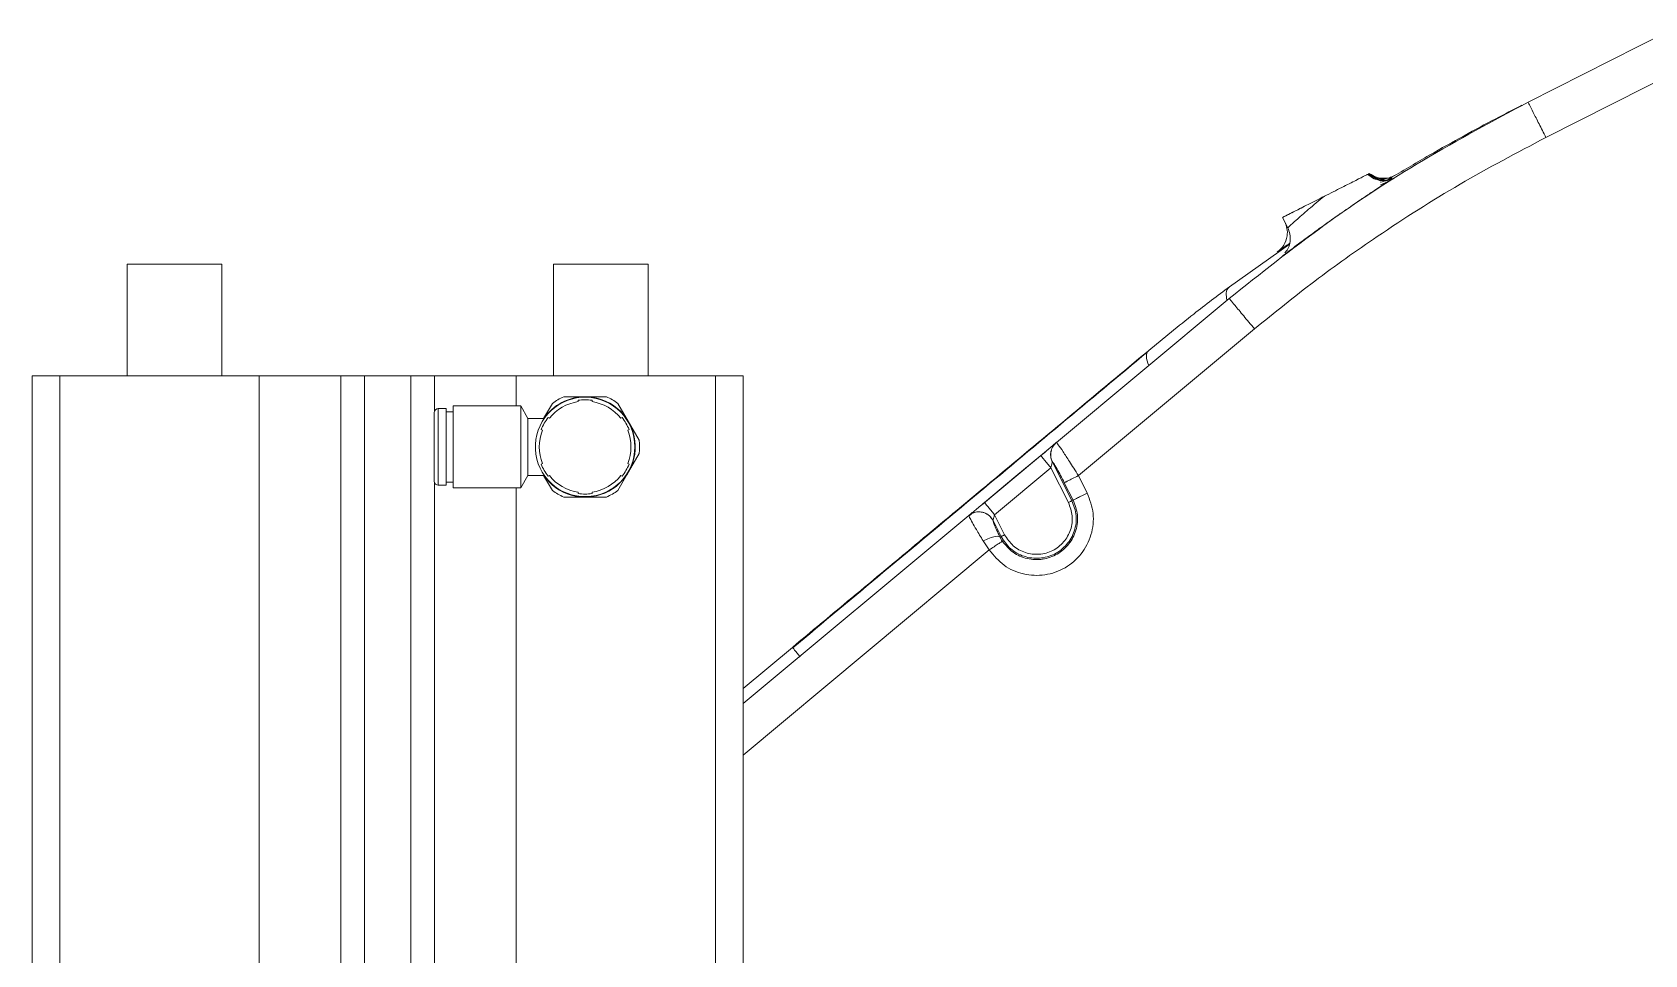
# Model space of a CAD drawing. Header units: millimetres. Extents: x 169 to 14583, y -399 to 10804.
# Drawn here: x 11822.7 to 12026.9, y 2765.2 to 2882.1 of the extents above; entities that cross this region are included whole.
import ezdxf

# ---------------------------------------------------------------- set-up
doc = ezdxf.new("R2010")
doc.units = ezdxf.units.MM
doc.header["$LTSCALE"] = 35

msp = doc.modelspace()

# ---------------------------------------------------------------- linework, layer by layer
at = {"color": 7, "linetype": 'Continuous', "lineweight": 18}
for p, q in [((12029.62, 2882.081), (12012.09, 2873.222)), ((12031.735, 2877.548), (12014.346, 2868.759)), ((11994.403, 2863.43), (11994.838, 2863.708)), ((11994.838, 2863.708), (11994.573, 2863.285)), ((11995.334, 2864.007), (11994.98, 2863.793)), ((11980.998, 2858.633), (11981, 2858.63)), ((11981, 2858.63), (11981.663, 2857.317)), ((11974.28, 2849.857), (11981.829, 2855.22)), ((11834.702, 2852.706), (11834.702, 2838.564)), ((11840.702, 2852.706), (11834.702, 2852.706)), ((11846.702, 2852.706), (11840.702, 2852.706)), ((11846.702, 2838.564), (11846.702, 2852.706)), ((11888.702, 2852.706), (11888.702, 2838.564)), ((11894.702, 2852.706), (11888.702, 2852.706)), ((11900.702, 2852.706), (11894.702, 2852.706)), ((11900.702, 2838.564), (11900.702, 2852.706)), ((11974.249, 2848.354), (11952.363, 2830.112)), ((11977.45, 2844.513), (11955.157, 2825.931)), ((11822.702, 2536.064), (11822.702, 2838.564)), ((11822.702, 2838.564), (11826.202, 2838.564)), ((11826.202, 2838.564), (11826.202, 2601.564)), ((11851.452, 2838.564), (11826.202, 2838.564)), ((11851.452, 2838.564), (11851.452, 2742.747)), ((11861.752, 2838.564), (11851.452, 2838.564)), ((11861.752, 2838.564), (11861.752, 2601.564)), ((11861.752, 2838.564), (11864.752, 2838.564)), ((11864.752, 2838.564), (11864.752, 2601.564)), ((11870.652, 2838.564), (11864.752, 2838.564)), ((11870.652, 2838.564), (11870.652, 2601.564)), ((11870.652, 2838.564), (11873.652, 2838.564)), ((11873.652, 2838.564), (11873.652, 2834.132)), ((11883.952, 2838.564), (11873.652, 2838.564)), ((11883.952, 2838.564), (11883.952, 2834.764)), ((11909.202, 2838.564), (11883.952, 2838.564)), ((11909.202, 2838.564), (11909.202, 2601.564)), ((11909.202, 2838.564), (11912.702, 2838.564)), ((11912.702, 2838.564), (11912.702, 2540.963)), ((11890.002, 2835.914), (11892.702, 2835.914)), ((11892.702, 2835.914), (11895.401, 2835.914)), ((11873.602, 2825.214), (11873.602, 2833.914)), ((11875.102, 2834.414), (11874.102, 2834.414)), ((11874.102, 2834.414), (11874.102, 2824.714)), ((11875.102, 2824.714), (11875.102, 2834.414)), ((11876.002, 2834.014), (11875.102, 2834.014)), ((11884.542, 2834.764), (11876.002, 2834.764)), ((11876.002, 2824.364), (11876.002, 2834.764)), ((11885.466, 2833.164), (11884.542, 2834.764)), ((11884.542, 2824.364), (11884.542, 2834.764)), ((11887.448, 2833.164), (11888.552, 2835.076)), ((11891.827, 2835.297), (11891.827, 2835.474)), ((11893.577, 2835.474), (11893.577, 2835.297)), ((11896.851, 2835.076), (11898.201, 2832.739)), ((11887.532, 2833.164), (11885.466, 2833.164)), ((11885.466, 2825.964), (11885.466, 2833.164)), ((11887.299, 2831.673), (11887.146, 2831.761)), ((11888.021, 2833.277), (11888.174, 2833.188)), ((11897.23, 2833.188), (11897.383, 2833.277)), ((11898.258, 2831.761), (11898.105, 2831.673)), ((11898.201, 2832.739), (11899.551, 2830.401)), ((11886.409, 2829.856), (11886.409, 2829.271)), ((11952.178, 2829.957), (11942.868, 2822.198)), ((11952.358, 2830.108), (11952.363, 2830.112)), ((11899.551, 2828.726), (11898.201, 2826.389)), ((11950.39, 2828.467), (11950.438, 2828.409)), ((11951.856, 2827.67), (11954.343, 2822.749)), ((11884.542, 2824.364), (11885.466, 2825.964)), ((11885.466, 2825.964), (11887.525, 2825.964)), ((11887.146, 2827.366), (11887.299, 2827.455)), ((11888.552, 2824.051), (11887.448, 2825.964)), ((11888.174, 2825.939), (11888.021, 2825.851)), ((11898.201, 2826.389), (11896.851, 2824.051)), ((11897.383, 2825.851), (11897.23, 2825.939)), ((11898.105, 2827.455), (11898.258, 2827.366)), ((11944.535, 2820.983), (11951.67, 2826.931)), ((11951.67, 2826.931), (11953.898, 2822.523)), ((11955.157, 2825.931), (11956.272, 2823.724)), ((11873.652, 2824.996), (11873.652, 2617.632)), ((11874.102, 2824.714), (11875.102, 2824.714)), ((11875.102, 2825.114), (11876.002, 2825.114)), ((11876.002, 2824.364), (11884.542, 2824.364)), ((11883.952, 2824.364), (11883.952, 2742.747)), ((11891.827, 2823.653), (11891.827, 2823.83)), ((11893.577, 2823.83), (11893.577, 2823.653)), ((11953.374, 2825.03), (11954.49, 2822.823)), ((11892.702, 2823.214), (11890.002, 2823.214)), ((11895.401, 2823.214), (11892.702, 2823.214)), ((11954.49, 2822.823), (11954.343, 2822.749)), ((11941.281, 2820.875), (11912.702, 2797.054)), ((11941.61, 2821.098), (11941.264, 2820.774)), ((11945.374, 2818.216), (11944.349, 2820.244)), ((11944.535, 2820.983), (11945.82, 2818.441)), ((11943.864, 2816.519), (11943.1, 2817.664)), ((11945.374, 2818.216), (11945.233, 2818.144)), ((11943.864, 2816.519), (11912.702, 2790.545)), ((11912.702, 2798.977), (11918.946, 2804.181))]:
    msp.add_line(p, q, dxfattribs=at)
at = {"color": 7, "linetype": 'Continuous', "lineweight": 18, "flags": 128}
for points in [[(11943.254, 2822.52), (11947.25, 2825.85), (11950.39, 2828.467)], [(11951.861, 2827.675), (11951.858, 2827.672), (11951.856, 2827.67)], [(11944.344, 2820.239), (11944.347, 2820.242), (11944.349, 2820.244)]]:
    msp.add_lwpolyline(points, dxfattribs=at)
at = {"color": 7, "linetype": 'Continuous', "lineweight": 18}
for centre, radius, start, end in [((11892.702, 2829.564), 6.3, 182.65863, 177.34137), ((11892.702, 2829.564), 6.35, 90, 145.46364), ((11892.702, 2829.564), 6.35, 214.53636, 90), ((11892.702, 2829.564), 6.9, 113.03151, 126.96849), ((11892.702, 2829.564), 6.9, 53.03151, 66.96849), ((11874.102, 2833.914), 0.5, 90, 180), ((11892.702, 2829.564), 5.8, 98.67689, 141.32311), ((11892.702, 2829.564), 5.975, 81.57912, 98.42088), ((11892.702, 2829.564), 5.8, 38.67689, 81.32311), ((11892.702, 2829.564), 5.975, 141.57912, 158.42088), ((11892.702, 2829.564), 5.975, 21.57912, 38.42088), ((11892.702, 2829.564), 5.8, 158.67689, 201.32311), ((11892.702, 2829.564), 5.8, 338.67689, 21.32311), ((11892.702, 2829.564), 6.9, 353.03151, 6.96849), ((11892.702, 2829.564), 5.975, 201.57912, 218.42088), ((11892.702, 2829.564), 5.8, 218.67689, 261.32311), ((11892.702, 2829.564), 5.8, 278.67689, 321.32311), ((11892.702, 2829.564), 5.975, 321.57912, 338.42088), ((11874.102, 2825.214), 0.5, 180, 270), ((11892.702, 2829.564), 6.9, 233.03151, 246.96849), ((11892.702, 2829.564), 5.975, 261.57912, 278.42088), ((11892.702, 2829.564), 6.9, 293.03151, 306.96849)]:
    msp.add_arc(centre, radius, start, end, dxfattribs=at)
for points in [[(12012.09, 2873.222), (12007.643, 2870.846), (11998.748, 2866.094), (11986.086, 2857.773), (11978.194, 2851.494), (11974.249, 2848.354)], [(12014.346, 2868.759), (12014.05, 2869.344), (12013.459, 2870.514), (12012.714, 2871.989), (12012.192, 2873.021), (12012.124, 2873.155), (12012.09, 2873.222)], [(11956.272, 2823.724), (11956.046, 2823.609), (11955.594, 2823.381), (11955.017, 2823.089), (11954.6, 2822.879), (11954.527, 2822.841), (11954.49, 2822.823)], [(11954.49, 2822.823), (11954.72, 2822.206), (11955.181, 2820.974), (11954.945, 2818.967), (11954.037, 2817.198), (11952.527, 2815.887), (11950.64, 2815.225), (11948.653, 2815.313), (11946.793, 2816.103), (11945.951, 2817.115), (11945.53, 2817.62)], [(11953.898, 2822.523), (11954.102, 2821.964), (11954.51, 2820.845), (11954.266, 2819.028), (11953.375, 2817.461), (11951.955, 2816.335), (11950.205, 2815.859), (11948.416, 2816.071), (11946.808, 2816.953), (11946.149, 2817.945), (11945.82, 2818.441)], [(11954.343, 2822.749), (11954.334, 2822.744), (11954.316, 2822.735), (11954.212, 2822.682), (11954.067, 2822.609), (11953.954, 2822.552), (11953.898, 2822.523)], [(11945.53, 2817.62), (11945.496, 2817.598), (11945.427, 2817.552), (11945.038, 2817.295), (11944.498, 2816.938), (11944.076, 2816.659), (11943.864, 2816.519)], [(11945.82, 2818.441), (11945.763, 2818.412), (11945.65, 2818.355), (11945.506, 2818.282), (11945.402, 2818.23), (11945.383, 2818.22), (11945.374, 2818.216)]]:
    msp.add_open_spline(points, degree=3, dxfattribs=at)
for points, knots in [([(11994.838, 2863.708), (11996.442, 2864.662), (11999.649, 2866.569), (12004.033, 2869.013), (12008.032, 2871.156), (12010.223, 2872.273), (12011.314, 2872.83)], [0, 0, 0, 0, 0.2510572, 0.502282, 0.7518656, 1, 1, 1, 1]), ([(12014.346, 2868.759), (12010.693, 2866.829), (12003.39, 2862.97), (11993.685, 2856.78), (11985.018, 2850.64), (11979.974, 2846.556), (11977.45, 2844.513)], [0, 0, 0, 0, 0.2800782, 0.559942, 0.779882, 1, 1, 1, 1]), ([(11981.14, 2853.85), (11981.281, 2853.957), (11981.558, 2854.168), (11982.315, 2854.741), (11983.421, 2855.569), (11984.883, 2856.649), (11986.633, 2857.912), (11988.448, 2859.196), (11990.115, 2860.348), (11991.574, 2861.335), (11992.713, 2862.092), (11993.768, 2862.782), (11994.237, 2863.084), (11994.481, 2863.241)], [0, 0, 0, 0, 0.084314, 0.1651977, 0.2385283, 0.362331, 0.4570739, 0.5482378, 0.6688763, 0.7404484, 0.8194355, 0.9059185, 1, 1, 1, 1]), ([(11991.784, 2864.08), (11991.783, 2864.079), (11991.747, 2864.061), (11991.359, 2863.865), (11990.393, 2863.377), (11988.514, 2862.427), (11987.048, 2861.686), (11986.298, 2861.307)], [0, 0, 0, 0, 0.0025001, 0.1435631, 0.4197433, 0.7028875, 1, 1, 1, 1]), ([(11994.291, 2863.323), (11993.969, 2863.302), (11993.318, 2863.261), (11992.43, 2863.558), (11991.991, 2863.941), (11991.803, 2864.105)], [0, 0, 0, 0, 0.3602004, 0.7270174, 1, 1, 1, 1]), ([(11991.889, 2864.133), (11992.192, 2863.912), (11992.804, 2863.466), (11993.852, 2863.32), (11994.577, 2863.387), (11994.878, 2863.532), (11994.922, 2863.553)], [0, 0, 0, 0, 0.3426733, 0.6912827, 0.9544331, 1, 1, 1, 1]), ([(11994.132, 2863.539), (11993.816, 2863.524), (11993.18, 2863.494), (11992.386, 2863.751), (11992.014, 2864.066), (11991.891, 2864.17)], [0, 0, 0, 0, 0.3968273, 0.8009835, 1, 1, 1, 1]), ([(11991.985, 2864.182), (11992.28, 2864.002), (11992.871, 2863.643), (11993.834, 2863.538), (11994.674, 2863.67), (11995.12, 2863.898), (11995.334, 2864.007)], [0, 0, 0, 0, 0.2889604, 0.5789526, 0.7972434, 1, 1, 1, 1]), ([(11991.985, 2864.182), (11992.279, 2864.007), (11992.868, 2863.657), (11993.634, 2863.524), (11994.025, 2863.599), (11994.08, 2863.61)], [0, 0, 0, 0, 0.4617508, 0.9251504, 1, 1, 1, 1]), ([(11994.833, 2863.765), (11994.635, 2863.697), (11994.249, 2863.564), (11993.553, 2863.397), (11993.216, 2863.315)], [0, 0, 0, 0, 0.51448783, 1, 1, 1, 1]), ([(11994.998, 2863.565), (11994.798, 2863.491), (11994.409, 2863.349), (11993.709, 2863.17), (11993.37, 2863.082)], [0, 0, 0, 0, 0.51479514, 1, 1, 1, 1]), ([(11993.412, 2862.744), (11993.809, 2862.919), (11994.507, 2863.226), (11994.954, 2863.495), (11995.146, 2863.611)], [0, 0, 0, 0, 0.5695164, 1, 1, 1, 1]), ([(11994.276, 2863.366), (11994.473, 2863.486), (11994.758, 2863.66), (11994.816, 2863.695), (11994.835, 2863.706)], [0, 0, 0, 0, 0.68875661, 1, 1, 1, 1]), ([(11981, 2858.63), (11981.079, 2858.67), (11981.238, 2858.75), (11982.461, 2859.368), (11984.21, 2860.252), (11985.602, 2860.955), (11986.298, 2861.307)], [0, 0, 0, 0, 0.250092, 0.4999997, 0.7499079, 1, 1, 1, 1]), ([(11986.298, 2861.307), (11985.608, 2860.743), (11984.231, 2859.615), (11982.723, 2858.289), (11981.82, 2857.473), (11981.713, 2857.374), (11981.659, 2857.325)], [0, 0, 0, 0, 0.2815978, 0.5620981, 0.7815856, 1, 1, 1, 1]), ([(11981, 2858.63), (11981.036, 2858.648), (11981.11, 2858.685), (11981.721, 2858.994), (11982.594, 2859.435), (11983.402, 2859.844), (11983.803, 2860.046)], [0, 0, 0, 0, 0.24787097, 0.49998638, 0.75203057, 1, 1, 1, 1]), ([(11980.337, 2854.25), (11980.637, 2854.518), (11981.251, 2855.066), (11981.628, 2856.178), (11981.627, 2857.218), (11981.399, 2857.785), (11981.289, 2858.058)], [0, 0, 0, 0, 0.2803188, 0.5722743, 0.7948207, 1, 1, 1, 1]), ([(11981.288, 2854.138), (11981.39, 2854.244), (11981.774, 2854.641), (11981.996, 2855.515), (11981.99, 2856.514), (11981.766, 2857.062), (11981.659, 2857.325)], [0, 0, 0, 0, 0.1285968, 0.4831996, 0.752173, 1, 1, 1, 1]), ([(11980.54, 2854.406), (11980.572, 2854.427), (11980.632, 2854.468), (11981.13, 2854.817), (11981.644, 2855.174), (11981.865, 2855.328)], [0, 0, 0, 0, 0.38108261, 0.7334923, 1, 1, 1, 1]), ([(11980.965, 2853.719), (11980.96, 2853.714), (11980.955, 2853.709), (11981.132, 2853.844), (11981.14, 2853.85)], [0, 0, 0, 0, 0.9555324, 1, 1, 1, 1]), ([(11964.013, 2841.745), (11965.926, 2843.315), (11969.34, 2846.117), (11972.772, 2848.715), (11974.28, 2849.857)], [0, 0, 0, 0, 0.56067981, 1, 1, 1, 1]), ([(11974.28, 2849.857), (11974.083, 2849.635), (11973.754, 2849.266), (11973.91, 2848.45), (11973.973, 2848.124)], [0, 0, 0, 0, 0.6009673, 1, 1, 1, 1]), ([(11977.45, 2844.513), (11976.98, 2845.077), (11976.041, 2846.204), (11974.989, 2847.466), (11974.361, 2848.22), (11974.286, 2848.309), (11974.249, 2848.354)], [0, 0, 0, 0, 0.279619, 0.559238, 0.779619, 1, 1, 1, 1]), ([(11918.946, 2804.181), (11921.815, 2806.573), (11927.547, 2811.35), (11936.102, 2818.481), (11945.073, 2825.958), (11954.432, 2833.759), (11960.818, 2839.082), (11964.013, 2841.745)], [0, 0, 0, 0, 0.1872479, 0.3740459, 0.5605613, 0.7802279, 1, 1, 1, 1]), ([(11963.867, 2841.564), (11960.241, 2838.539), (11952.992, 2832.49), (11941.78, 2823.134), (11930.43, 2813.662), (11922.808, 2807.3), (11918.997, 2804.119)], [0, 0, 0, 0, 0.25012178, 0.50016226, 0.75012139, 1, 1, 1, 1]), ([(11964.013, 2841.745), (11963.878, 2841.544), (11963.619, 2841.159), (11963.916, 2840.279), (11964.057, 2839.859)], [0, 0, 0, 0, 0.5229624, 1, 1, 1, 1]), ([(11952.274, 2830.034), (11952.265, 2830.026), (11952.247, 2830.012), (11952.116, 2829.903), (11951.921, 2829.739), (11951.667, 2829.525), (11951.374, 2829.275), (11950.955, 2828.918), (11950.627, 2828.631), (11950.41, 2828.443)], [0, 0, 0, 0, 0.1290903, 0.258283, 0.3868174, 0.5140366, 0.6394154, 0.7625613, 1, 1, 1, 1]), ([(11952.358, 2830.108), (11952.183, 2829.926), (11951.833, 2829.563), (11951.629, 2828.875), (11951.634, 2828.222), (11951.782, 2827.854), (11951.856, 2827.67)], [0, 0, 0, 0, 0.279721, 0.559442, 0.7797209, 1, 1, 1, 1]), ([(11952.363, 2830.112), (11952.189, 2829.931), (11951.833, 2829.561), (11951.629, 2828.859), (11951.645, 2828.206), (11951.791, 2827.848), (11951.861, 2827.675)], [0, 0, 0, 0, 0.279133, 0.5694505, 0.7922284, 1, 1, 1, 1]), ([(11952.363, 2830.112), (11952.418, 2830.063), (11952.529, 2829.962), (11953.166, 2829.042), (11953.893, 2827.924), (11954.571, 2826.864), (11954.956, 2826.251), (11955.157, 2825.931)], [0, 0, 0, 0, 0.2452048, 0.4959485, 0.7236508, 0.8558499, 1, 1, 1, 1]), ([(11950.438, 2828.409), (11950.454, 2828.391), (11950.498, 2828.338), (11950.809, 2827.964), (11951.236, 2827.452), (11951.529, 2827.1), (11951.67, 2826.931)], [0, 0, 0, 0, 0.1751191, 0.5053792, 0.7623223, 1, 1, 1, 1]), ([(11951.67, 2826.931), (11951.696, 2827.032), (11951.745, 2827.227), (11951.8, 2827.449), (11951.833, 2827.58), (11951.851, 2827.649), (11951.854, 2827.664), (11951.856, 2827.67)], [0, 0, 0, 0, 0.3218571, 0.616821, 0.7550521, 0.8815906, 1, 1, 1, 1]), ([(11951.861, 2827.675), (11951.906, 2827.638), (11951.996, 2827.563), (11952.413, 2826.852), (11952.895, 2825.967), (11953.214, 2825.343), (11953.374, 2825.03)], [0, 0, 0, 0, 0.2785353, 0.5576205, 0.7784536, 1, 1, 1, 1]), ([(11955.157, 2825.931), (11954.903, 2825.803), (11954.397, 2825.547), (11953.821, 2825.256), (11953.463, 2825.076), (11953.404, 2825.045), (11953.374, 2825.03)], [0, 0, 0, 0, 0.2796438, 0.5592878, 0.7796441, 1, 1, 1, 1]), ([(11956.272, 2823.724), (11956.591, 2822.87), (11957.229, 2821.163), (11956.904, 2818.383), (11955.645, 2815.934), (11953.554, 2814.117), (11950.94, 2813.202), (11948.19, 2813.324), (11945.614, 2814.418), (11944.448, 2815.818), (11943.864, 2816.519)], [0, 0, 0, 0, 0.1250078, 0.2499983, 0.3749941, 0.4999966, 0.6249983, 0.749994, 0.874942, 1, 1, 1, 1]), ([(11941.286, 2820.879), (11941.334, 2820.919), (11941.431, 2821), (11941.955, 2821.437), (11942.589, 2821.965), (11943.032, 2822.334), (11943.254, 2822.52)], [0, 0, 0, 0, 0.27211981, 0.55098671, 0.77395892, 1, 1, 1, 1]), ([(11943.254, 2822.52), (11943.278, 2822.491), (11943.327, 2822.433), (11943.67, 2822.021), (11944.092, 2821.515), (11944.387, 2821.161), (11944.535, 2820.983)], [0, 0, 0, 0, 0.2796188, 0.5592377, 0.779619, 1, 1, 1, 1]), ([(11954.343, 2822.749), (11954.573, 2822.128), (11955.031, 2820.886), (11954.748, 2818.869), (11953.77, 2817.122), (11952.184, 2815.881), (11950.244, 2815.34), (11948.258, 2815.588), (11946.466, 2816.557), (11945.738, 2817.663), (11945.374, 2818.216)], [0, 0, 0, 0, 0.125, 0.25, 0.3750001, 0.5, 0.6249999, 0.75, 0.875, 1, 1, 1, 1]), ([(11944.344, 2820.239), (11944.233, 2820.416), (11944, 2820.788), (11943.43, 2821.181), (11942.709, 2821.38), (11941.924, 2821.302), (11941.488, 2821.012), (11941.281, 2820.875)], [0, 0, 0, 0, 0.1736899, 0.3650986, 0.5647229, 0.7935464, 1, 1, 1, 1]), ([(11943.1, 2817.664), (11942.797, 2818.162), (11942.267, 2819.035), (11941.686, 2820.046), (11941.318, 2820.717), (11941.293, 2820.823), (11941.281, 2820.875)], [0, 0, 0, 0, 0.2868588, 0.5031452, 0.7601354, 1, 1, 1, 1]), ([(11941.286, 2820.879), (11941.458, 2820.997), (11941.818, 2821.246), (11942.497, 2821.38), (11943.238, 2821.276), (11943.928, 2820.892), (11944.214, 2820.452), (11944.349, 2820.244)], [0, 0, 0, 0, 0.1736894, 0.3650978, 0.5647222, 0.793546, 1, 1, 1, 1]), ([(11945.233, 2818.144), (11945.083, 2818.457), (11944.784, 2819.08), (11944.496, 2819.739), (11944.342, 2820.143), (11944.343, 2820.207), (11944.344, 2820.239)], [0, 0, 0, 0, 0.2808326, 0.5609249, 0.7807355, 1, 1, 1, 1]), ([(11944.349, 2820.244), (11944.352, 2820.254), (11944.357, 2820.276), (11944.384, 2820.384), (11944.441, 2820.608), (11944.495, 2820.825), (11944.535, 2820.983)], [0, 0, 0, 0, 0.1519165, 0.3190164, 0.5059216, 1, 1, 1, 1]), ([(11943.1, 2817.664), (11943.369, 2817.79), (11943.922, 2818.048), (11944.619, 2818.233), (11945.068, 2818.259), (11945.18, 2818.181), (11945.233, 2818.144)], [0, 0, 0, 0, 0.2793645, 0.5739706, 0.7974291, 1, 1, 1, 1]), ([(11945.53, 2817.62), (11945.469, 2817.717), (11945.359, 2817.892), (11945.272, 2818.067), (11945.233, 2818.144)], [0, 0, 0, 0, 0.5550929, 1, 1, 1, 1]), ([(11918.946, 2804.181), (11918.992, 2804.125), (11919.079, 2804.02), (11919.667, 2803.315), (11919.94, 2802.988)], [0, 0, 0, 0, 0.5367498, 1, 1, 1, 1])]:
    msp.add_open_spline(points, degree=3, knots=knots, dxfattribs=at)

doc.saveas('drawing.dxf')
